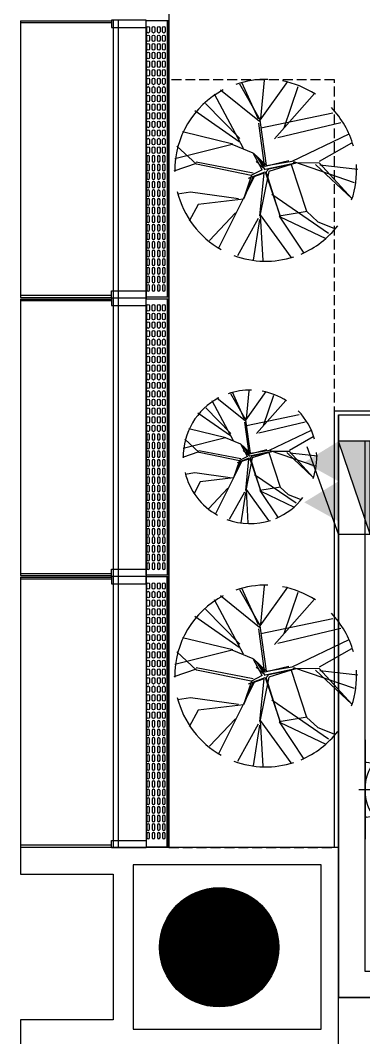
# Model space of a CAD drawing. Extents: x -284868 to 304789, y -137694 to 137894.
# Drawn here: x 122696 to 125286, y -114021 to -106340 of the extents above; entities that cross this region are included whole.
import ezdxf

# ---------------------------------------------------------------- set-up
doc = ezdxf.new("R2010")
doc.units = 0
doc.linetypes.add('DASH', pattern=[0.35, 0.25, -0.1])
doc.layers.get('0').update_dxf_attribs({"linetype": 'CONTINUOUS'})
for name, color, linetype in [('0-墙', 4, 'CONTINUOUS'), ('0-底图', 251, 'CONTINUOUS'), ('0-建筑外轮廓', 8, 'CONTINUOUS'), ('0-建筑柱体', 251, 'CONTINUOUS'), ('0-消防栓(给排水)', 9, 'CONTINUOUS'), ('0-窗', 11, 'CONTINUOUS'), ('F-地漏', 8, 'CONTINUOUS'), ('P-完成面', 42, 'CONTINUOUS'), ('P-平面家具', 3, 'CONTINUOUS'), ('P-平面植物', 251, 'CONTINUOUS')]:
    doc.layers.add(name, color=color, linetype=linetype)

# ---------------------------------------------------------------- blocks, each defined once
blk = doc.blocks.new('*U374')
at = {"ltscale": 10}
for p, q in [((0, 327), (0, -496.5)), ((-208, 268.7), (-194.2, 185.4)), ((-197.6, 280), (197.6, 280)), ((208, 268.7), (194.2, 185.4)), ((-166, 144.9), (-175, -10.6)), ((166, 144.9), (175, -10.6)), ((-100.2, 39.7), (100.2, 39.7)), ((0, 25.9), (0, -63.5)), ((-175, -12), (-175, -351.2)), ((-71.7, -18.8), (71.7, -18.8)), ((-43.6, -18.8), (43.6, -18.8)), ((175, -12), (175, -351.2))]:
    blk.add_line(p, q, dxfattribs=at)
for p, q in [((-375, 280), (375, 280)), ((-175, -351.2), (-175, -384.6)), ((0, -440), (-59.9, -440)), ((0, -440), (59.9, -440))]:
    blk.add_line(p, q)
for points in [[(-175, -384.6, 10, 0, 0), (-175, -296.7, 10, 10, 0)], [(175, -384.6, 10, 0, 0), (175, -296.7, 10, 10, 0)]]:
    blk.add_lwpolyline(points, format="xyseb")
blk.add_circle((0, 191.2), 22.8, dxfattribs=at)
for centre, start, end in [((-197.6, 269.5), 90, 184.88863), ((197.6, 269.5), 355.11137, 90)]:
    blk.add_arc(centre, 10.4, start, end, dxfattribs=at)
at = {"ltscale": 10, "extrusion": (0, 0, -1)}
for centre, major_axis, ratio, start_param, end_param in [((0, 191.2), (194.6, 0), 0.456392, 3.141593, 6.283185), ((0.7, -11.9), (-174.9, 3.2), 0.369842, 2.169272, 3.218057)]:
    blk.add_ellipse(centre, major_axis=major_axis, ratio=ratio, start_param=start_param, end_param=end_param, dxfattribs=at)
at = {"ltscale": 10}
for centre, major_axis, ratio, start_param, end_param in [((0, 191.2), (194.6, 0), 0.456392, 3.141593, 6.283185), ((-0.7, -11.9), (174.9, 3.2), 0.369842, 2.169272, 3.218057), ((0, -351.2), (-175, 0), 0.507463, 0, 3.141593)]:
    blk.add_ellipse(centre, major_axis=major_axis, ratio=ratio, start_param=start_param, end_param=end_param, dxfattribs=at)
blk = doc.blocks.new('DDDDDDDGFDSG')
for p, q in [((419610.9, 11359.4), (421510.9, 11359.4)), ((419610.9, 11359.4), (419610.9, 9859.4)), ((419610.9, 9859.4), (419610.9, 6959.4)), ((419610.9, 6959.4), (420044.8, 6959.4))]:
    blk.add_line(p, q)
at = {"extrusion": (1.26589e-20, 2.62113e-23, -1), "zscale": -1, "rotation": 270.0013358376322}
blk.add_blockref('*U374', (-420091, 8529.9), dxfattribs=at)
blk = doc.blocks.new('_YZH')
at = {"const_width": 0.5}
blk.add_lwpolyline([(-0.25, 0, 1), (0.25, 0, 1)], format="xyb", close=True, dxfattribs=at)
at = {"color": 4}
blk.add_circle((0, 0), 0.5, dxfattribs=at)
blk = doc.blocks.new('sgASGHHHH')
at = {"xscale": 900, "yscale": 900, "zscale": 900}
blk.add_blockref('_YZH', (-119845.8, -931674), dxfattribs=at)
blk = doc.blocks.new('A$C3B8026B3')
for p, q in [((949.5, 13145), (949.5, 11155)), ((949.5, 11045), (949.5, 9055)), ((949.5, 8945), (949.5, 7005))]:
    blk.add_line(p, q)
at = {"elevation": 0}
for points in [[(0, 13194), (688, 13194), (688, 13179.5), (0, 13179.5)], [(0, 11106), (688, 11106), (688, 11120.5), (0, 11120.5)], [(0, 11094), (688, 11094), (688, 11079.5), (0, 11079.5)], [(0, 9006), (688, 9006), (688, 9020.5), (0, 9020.5)], [(0, 8994), (688, 8994), (688, 8979.5), (0, 8979.5)], [(0, 6956), (688, 6956), (688, 6970.5), (0, 6970.5)]]:
    blk.add_lwpolyline(points, dxfattribs=at)
for points in [[(0, 13194), (0, 11106)], [(700, 13200), (700, 11100)], [(737.5, 13200), (737.5, 11100)], [(0, 11094), (0, 9006)], [(700, 11100), (700, 9000)], [(737.5, 11100), (737.5, 9000)], [(0, 8994), (0, 6956)], [(700, 9000), (700, 6950)], [(737.5, 9000), (737.5, 6950)]]:
    blk.add_lwpolyline(points)
for points in [[(688, 13200), (688, 13145), (949.5, 13145), (949.5, 13200)], [(688, 11100), (688, 11155), (949.5, 11155), (949.5, 11100)], [(688, 11100), (688, 11045), (949.5, 11045), (949.5, 11100)], [(688, 9000), (688, 9055), (949.5, 9055), (949.5, 9000)], [(688, 9000), (688, 8945), (949.5, 8945), (949.5, 9000)], [(688, 6950), (688, 7005), (949.5, 7005), (949.5, 6950)]]:
    blk.add_lwpolyline(points, close=True)
blk = doc.blocks.new('LT-BLK-20221201170113', base_point=(81437.4, -6378.6))
for p, q in [((79349.4, -6218.5, 0), (81437.4, -6218.5)), ((79349.4, -6220.7, 0), (81437.4, -6220.7))]:
    blk.add_line(p, q)
blk.add_lwpolyline([(79349.4, -6208.1), (81437.4, -6208.1), (81437.4, -6378.6), (79349.4, -6378.6)], close=True)
for points in [[(79403.4, -6235), (79433.4, -6235, -1), (79433.4, -6255), (79403.4, -6255, -0.999999)], [(79403.4, -6274.4), (79433.4, -6274.4, -1), (79433.4, -6294.4), (79403.4, -6294.4, -0.999999)], [(79468.4, -6235), (79498.4, -6235, -1), (79498.4, -6255), (79468.4, -6255, -0.999999)], [(79468.4, -6274.4), (79498.4, -6274.4, -1), (79498.4, -6294.4), (79468.4, -6294.4, -0.999999)], [(79533.4, -6235), (79563.4, -6235, -1), (79563.4, -6255), (79533.4, -6255, -0.999999)], [(79533.4, -6274.4), (79563.4, -6274.4, -1), (79563.4, -6294.4), (79533.4, -6294.4, -0.999999)], [(79598.4, -6235), (79628.4, -6235, -1), (79628.4, -6255), (79598.4, -6255, -0.999999)], [(79598.4, -6274.4), (79628.4, -6274.4, -1), (79628.4, -6294.4), (79598.4, -6294.4, -0.999999)], [(79663.4, -6235), (79693.4, -6235, -1), (79693.4, -6255), (79663.4, -6255, -0.999999)], [(79663.4, -6274.4), (79693.4, -6274.4, -1), (79693.4, -6294.4), (79663.4, -6294.4, -0.999999)], [(79728.4, -6235), (79758.4, -6235, -1), (79758.4, -6255), (79728.4, -6255, -0.999999)], [(79728.4, -6274.4), (79758.4, -6274.4, -1), (79758.4, -6294.4), (79728.4, -6294.4, -0.999999)], [(79793.4, -6235), (79823.4, -6235, -1), (79823.4, -6255), (79793.4, -6255, -0.999999)], [(79793.4, -6274.4), (79823.4, -6274.4, -1), (79823.4, -6294.4), (79793.4, -6294.4, -0.999999)], [(79858.4, -6235), (79888.4, -6235, -1), (79888.4, -6255), (79858.4, -6255, -0.999999)], [(79858.4, -6274.4), (79888.4, -6274.4, -1), (79888.4, -6294.4), (79858.4, -6294.4, -0.999999)], [(79923.4, -6235), (79953.4, -6235, -1), (79953.4, -6255), (79923.4, -6255, -0.999999)], [(79923.4, -6274.4), (79953.4, -6274.4, -1), (79953.4, -6294.4), (79923.4, -6294.4, -0.999999)], [(79988.4, -6235), (80018.4, -6235, -1), (80018.4, -6255), (79988.4, -6255, -0.999999)], [(79988.4, -6274.4), (80018.4, -6274.4, -1), (80018.4, -6294.4), (79988.4, -6294.4, -0.999999)], [(80053.4, -6235), (80083.4, -6235, -1), (80083.4, -6255), (80053.4, -6255, -0.999999)], [(80053.4, -6274.4), (80083.4, -6274.4, -1), (80083.4, -6294.4), (80053.4, -6294.4, -0.999999)], [(80118.4, -6235), (80148.4, -6235, -1), (80148.4, -6255), (80118.4, -6255, -0.999999)], [(80118.4, -6274.4), (80148.4, -6274.4, -1), (80148.4, -6294.4), (80118.4, -6294.4, -0.999999)], [(80183.4, -6235), (80213.4, -6235, -1), (80213.4, -6255), (80183.4, -6255, -0.999999)], [(80183.4, -6274.4), (80213.4, -6274.4, -1), (80213.4, -6294.4), (80183.4, -6294.4, -0.999999)], [(80248.4, -6235), (80278.4, -6235, -1), (80278.4, -6255), (80248.4, -6255, -0.999999)], [(80248.4, -6274.4), (80278.4, -6274.4, -1), (80278.4, -6294.4), (80248.4, -6294.4, -0.999999)], [(80313.4, -6235), (80343.4, -6235, -1), (80343.4, -6255), (80313.4, -6255, -0.999999)], [(80313.4, -6274.4), (80343.4, -6274.4, -1), (80343.4, -6294.4), (80313.4, -6294.4, -0.999999)], [(80408.4, -6235), (80378.4, -6235, 1), (80378.4, -6255), (80408.4, -6255, 0.999999)], [(80408.4, -6274.4), (80378.4, -6274.4, 1), (80378.4, -6294.4), (80408.4, -6294.4, 0.999999)], [(80473.4, -6235), (80443.4, -6235, 1), (80443.4, -6255), (80473.4, -6255, 0.999999)], [(80473.4, -6274.4), (80443.4, -6274.4, 1), (80443.4, -6294.4), (80473.4, -6294.4, 0.999999)], [(80538.4, -6235), (80508.4, -6235, 1), (80508.4, -6255), (80538.4, -6255, 0.999999)], [(80538.4, -6274.4), (80508.4, -6274.4, 1), (80508.4, -6294.4), (80538.4, -6294.4, 0.999999)], [(80603.4, -6235), (80573.4, -6235, 1), (80573.4, -6255), (80603.4, -6255, 0.999999)], [(80603.4, -6274.4), (80573.4, -6274.4, 1), (80573.4, -6294.4), (80603.4, -6294.4, 0.999999)], [(80668.4, -6235), (80638.4, -6235, 1), (80638.4, -6255), (80668.4, -6255, 0.999999)], [(80668.4, -6274.4), (80638.4, -6274.4, 1), (80638.4, -6294.4), (80668.4, -6294.4, 0.999999)], [(80733.4, -6235), (80703.4, -6235, 1), (80703.4, -6255), (80733.4, -6255, 0.999999)], [(80733.4, -6274.4), (80703.4, -6274.4, 1), (80703.4, -6294.4), (80733.4, -6294.4, 0.999999)], [(80798.4, -6235), (80768.4, -6235, 1), (80768.4, -6255), (80798.4, -6255, 0.999999)], [(80798.4, -6274.4), (80768.4, -6274.4, 1), (80768.4, -6294.4), (80798.4, -6294.4, 0.999999)], [(80863.4, -6235), (80833.4, -6235, 1), (80833.4, -6255), (80863.4, -6255, 0.999999)], [(80863.4, -6274.4), (80833.4, -6274.4, 1), (80833.4, -6294.4), (80863.4, -6294.4, 0.999999)], [(80928.4, -6235), (80898.4, -6235, 1), (80898.4, -6255), (80928.4, -6255, 0.999999)], [(80928.4, -6274.4), (80898.4, -6274.4, 1), (80898.4, -6294.4), (80928.4, -6294.4, 0.999999)], [(80993.4, -6235), (80963.4, -6235, 1), (80963.4, -6255), (80993.4, -6255, 0.999999)], [(80993.4, -6274.4), (80963.4, -6274.4, 1), (80963.4, -6294.4), (80993.4, -6294.4, 0.999999)], [(81058.4, -6235), (81028.4, -6235, 1), (81028.4, -6255), (81058.4, -6255, 0.999999)], [(81058.4, -6274.4), (81028.4, -6274.4, 1), (81028.4, -6294.4), (81058.4, -6294.4, 0.999999)], [(81123.4, -6235), (81093.4, -6235, 1), (81093.4, -6255), (81123.4, -6255, 0.999999)], [(81123.4, -6274.4), (81093.4, -6274.4, 1), (81093.4, -6294.4), (81123.4, -6294.4, 0.999999)], [(81188.4, -6235), (81158.4, -6235, 1), (81158.4, -6255), (81188.4, -6255, 0.999999)], [(81188.4, -6274.4), (81158.4, -6274.4, 1), (81158.4, -6294.4), (81188.4, -6294.4, 0.999999)], [(81253.4, -6235), (81223.4, -6235, 1), (81223.4, -6255), (81253.4, -6255, 0.999999)], [(81253.4, -6274.4), (81223.4, -6274.4, 1), (81223.4, -6294.4), (81253.4, -6294.4, 0.999999)], [(81318.4, -6235), (81288.4, -6235, 1), (81288.4, -6255), (81318.4, -6255, 0.999999)], [(81318.4, -6274.4), (81288.4, -6274.4, 1), (81288.4, -6294.4), (81318.4, -6294.4, 0.999999)], [(81383.4, -6235), (81353.4, -6235, 1), (81353.4, -6255), (81383.4, -6255, 0.999999)], [(81383.4, -6274.4), (81353.4, -6274.4, 1), (81353.4, -6294.4), (81383.4, -6294.4, 0.999999)], [(79403.4, -6313.8), (79433.4, -6313.8, -1), (79433.4, -6333.8), (79403.4, -6333.8, -0.999999)], [(79403.4, -6353.1), (79433.4, -6353.1, -1), (79433.4, -6373.1), (79403.4, -6373.1, -0.999999)], [(79468.4, -6313.8), (79498.4, -6313.8, -1), (79498.4, -6333.8), (79468.4, -6333.8, -0.999999)], [(79468.4, -6353.1), (79498.4, -6353.1, -1), (79498.4, -6373.1), (79468.4, -6373.1, -0.999999)], [(79533.4, -6313.8), (79563.4, -6313.8, -1), (79563.4, -6333.8), (79533.4, -6333.8, -0.999999)], [(79533.4, -6353.1), (79563.4, -6353.1, -1), (79563.4, -6373.1), (79533.4, -6373.1, -0.999999)], [(79598.4, -6313.8), (79628.4, -6313.8, -1), (79628.4, -6333.8), (79598.4, -6333.8, -0.999999)], [(79598.4, -6353.1), (79628.4, -6353.1, -1), (79628.4, -6373.1), (79598.4, -6373.1, -0.999999)], [(79663.4, -6313.8), (79693.4, -6313.8, -1), (79693.4, -6333.8), (79663.4, -6333.8, -0.999999)], [(79663.4, -6353.1), (79693.4, -6353.1, -1), (79693.4, -6373.1), (79663.4, -6373.1, -0.999999)], [(79728.4, -6313.8), (79758.4, -6313.8, -1), (79758.4, -6333.8), (79728.4, -6333.8, -0.999999)], [(79728.4, -6353.1), (79758.4, -6353.1, -1), (79758.4, -6373.1), (79728.4, -6373.1, -0.999999)], [(79793.4, -6313.8), (79823.4, -6313.8, -1), (79823.4, -6333.8), (79793.4, -6333.8, -0.999999)], [(79793.4, -6353.1), (79823.4, -6353.1, -1), (79823.4, -6373.1), (79793.4, -6373.1, -0.999999)], [(79858.4, -6313.8), (79888.4, -6313.8, -1), (79888.4, -6333.8), (79858.4, -6333.8, -0.999999)], [(79858.4, -6353.1), (79888.4, -6353.1, -1), (79888.4, -6373.1), (79858.4, -6373.1, -0.999999)], [(79923.4, -6313.8), (79953.4, -6313.8, -1), (79953.4, -6333.8), (79923.4, -6333.8, -0.999999)], [(79923.4, -6353.1), (79953.4, -6353.1, -1), (79953.4, -6373.1), (79923.4, -6373.1, -0.999999)], [(79988.4, -6313.8), (80018.4, -6313.8, -1), (80018.4, -6333.8), (79988.4, -6333.8, -0.999999)], [(79988.4, -6353.1), (80018.4, -6353.1, -1), (80018.4, -6373.1), (79988.4, -6373.1, -0.999999)], [(80053.4, -6313.8), (80083.4, -6313.8, -1), (80083.4, -6333.8), (80053.4, -6333.8, -0.999999)], [(80053.4, -6353.1), (80083.4, -6353.1, -1), (80083.4, -6373.1), (80053.4, -6373.1, -0.999999)], [(80118.4, -6313.8), (80148.4, -6313.8, -1), (80148.4, -6333.8), (80118.4, -6333.8, -0.999999)], [(80118.4, -6353.1), (80148.4, -6353.1, -1), (80148.4, -6373.1), (80118.4, -6373.1, -0.999999)], [(80183.4, -6313.8), (80213.4, -6313.8, -1), (80213.4, -6333.8), (80183.4, -6333.8, -0.999999)], [(80183.4, -6353.1), (80213.4, -6353.1, -1), (80213.4, -6373.1), (80183.4, -6373.1, -0.999999)], [(80248.4, -6313.8), (80278.4, -6313.8, -1), (80278.4, -6333.8), (80248.4, -6333.8, -0.999999)], [(80248.4, -6353.1), (80278.4, -6353.1, -1), (80278.4, -6373.1), (80248.4, -6373.1, -0.999999)], [(80313.4, -6313.8), (80343.4, -6313.8, -1), (80343.4, -6333.8), (80313.4, -6333.8, -0.999999)], [(80313.4, -6353.1), (80343.4, -6353.1, -1), (80343.4, -6373.1), (80313.4, -6373.1, -0.999999)], [(80408.4, -6313.8), (80378.4, -6313.8, 1), (80378.4, -6333.8), (80408.4, -6333.8, 0.999999)], [(80408.4, -6353.1), (80378.4, -6353.1, 1), (80378.4, -6373.1), (80408.4, -6373.1, 0.999999)], [(80473.4, -6313.8), (80443.4, -6313.8, 1), (80443.4, -6333.8), (80473.4, -6333.8, 0.999999)], [(80473.4, -6353.1), (80443.4, -6353.1, 1), (80443.4, -6373.1), (80473.4, -6373.1, 0.999999)], [(80538.4, -6313.8), (80508.4, -6313.8, 1), (80508.4, -6333.8), (80538.4, -6333.8, 0.999999)], [(80538.4, -6353.1), (80508.4, -6353.1, 1), (80508.4, -6373.1), (80538.4, -6373.1, 0.999999)], [(80603.4, -6313.8), (80573.4, -6313.8, 1), (80573.4, -6333.8), (80603.4, -6333.8, 0.999999)], [(80603.4, -6353.1), (80573.4, -6353.1, 1), (80573.4, -6373.1), (80603.4, -6373.1, 0.999999)], [(80668.4, -6313.8), (80638.4, -6313.8, 1), (80638.4, -6333.8), (80668.4, -6333.8, 0.999999)], [(80668.4, -6353.1), (80638.4, -6353.1, 1), (80638.4, -6373.1), (80668.4, -6373.1, 0.999999)], [(80733.4, -6313.8), (80703.4, -6313.8, 1), (80703.4, -6333.8), (80733.4, -6333.8, 0.999999)], [(80733.4, -6353.1), (80703.4, -6353.1, 1), (80703.4, -6373.1), (80733.4, -6373.1, 0.999999)], [(80798.4, -6313.8), (80768.4, -6313.8, 1), (80768.4, -6333.8), (80798.4, -6333.8, 0.999999)], [(80798.4, -6353.1), (80768.4, -6353.1, 1), (80768.4, -6373.1), (80798.4, -6373.1, 0.999999)], [(80863.4, -6313.8), (80833.4, -6313.8, 1), (80833.4, -6333.8), (80863.4, -6333.8, 0.999999)], [(80863.4, -6353.1), (80833.4, -6353.1, 1), (80833.4, -6373.1), (80863.4, -6373.1, 0.999999)], [(80928.4, -6313.8), (80898.4, -6313.8, 1), (80898.4, -6333.8), (80928.4, -6333.8, 0.999999)], [(80928.4, -6353.1), (80898.4, -6353.1, 1), (80898.4, -6373.1), (80928.4, -6373.1, 0.999999)], [(80993.4, -6313.8), (80963.4, -6313.8, 1), (80963.4, -6333.8), (80993.4, -6333.8, 0.999999)], [(80993.4, -6353.1), (80963.4, -6353.1, 1), (80963.4, -6373.1), (80993.4, -6373.1, 0.999999)], [(81058.4, -6313.8), (81028.4, -6313.8, 1), (81028.4, -6333.8), (81058.4, -6333.8, 0.999999)], [(81058.4, -6353.1), (81028.4, -6353.1, 1), (81028.4, -6373.1), (81058.4, -6373.1, 0.999999)], [(81123.4, -6313.8), (81093.4, -6313.8, 1), (81093.4, -6333.8), (81123.4, -6333.8, 0.999999)], [(81123.4, -6353.1), (81093.4, -6353.1, 1), (81093.4, -6373.1), (81123.4, -6373.1, 0.999999)], [(81188.4, -6313.8), (81158.4, -6313.8, 1), (81158.4, -6333.8), (81188.4, -6333.8, 0.999999)], [(81188.4, -6353.1), (81158.4, -6353.1, 1), (81158.4, -6373.1), (81188.4, -6373.1, 0.999999)], [(81253.4, -6313.8), (81223.4, -6313.8, 1), (81223.4, -6333.8), (81253.4, -6333.8, 0.999999)], [(81253.4, -6353.1), (81223.4, -6353.1, 1), (81223.4, -6373.1), (81253.4, -6373.1, 0.999999)], [(81318.4, -6313.8), (81288.4, -6313.8, 1), (81288.4, -6333.8), (81318.4, -6333.8, 0.999999)], [(81318.4, -6353.1), (81288.4, -6353.1, 1), (81288.4, -6373.1), (81318.4, -6373.1, 0.999999)], [(81383.4, -6313.8), (81353.4, -6313.8, 1), (81353.4, -6333.8), (81383.4, -6333.8, 0.999999)], [(81383.4, -6353.1), (81353.4, -6353.1, 1), (81353.4, -6373.1), (81383.4, -6373.1, 0.999999)]]:
    blk.add_lwpolyline(points, format="xyb", close=True)
blk = doc.blocks.new('A$C678165FB')
for p, q in [((-36642.5, 5306, 0), (-36642.5, 7344)), ((-36640.4, 5306, 0), (-36640.4, 7344))]:
    blk.add_line(p, q)
blk.add_lwpolyline([(-36630.5, 17800), (-36630.5, 5300)])
blk.add_lwpolyline([(-36630, 5306), (-36630, 7344), (-36800.5, 7344), (-36800.5, 5306)], close=True)
for points in [[(-36775, 7290), (-36775, 7260, -1), (-36795, 7260), (-36795, 7290, -0.999999)], [(-36735.6, 7290), (-36735.6, 7260, -1), (-36755.6, 7260), (-36755.6, 7290, -0.999999)], [(-36696.3, 7290), (-36696.3, 7260, -1), (-36716.3, 7260), (-36716.3, 7290, -0.999999)], [(-36656.9, 7290), (-36656.9, 7260, -1), (-36676.9, 7260), (-36676.9, 7290, -0.999999)], [(-36775, 7225), (-36775, 7195, -1), (-36795, 7195), (-36795, 7225, -0.999999)], [(-36735.6, 7225), (-36735.6, 7195, -1), (-36755.6, 7195), (-36755.6, 7225, -0.999999)], [(-36696.3, 7225), (-36696.3, 7195, -1), (-36716.3, 7195), (-36716.3, 7225, -0.999999)], [(-36656.9, 7225), (-36656.9, 7195, -1), (-36676.9, 7195), (-36676.9, 7225, -0.999999)], [(-36775, 7160), (-36775, 7130, -1), (-36795, 7130), (-36795, 7160, -0.999999)], [(-36735.6, 7160), (-36735.6, 7130, -1), (-36755.6, 7130), (-36755.6, 7160, -0.999999)], [(-36696.3, 7160), (-36696.3, 7130, -1), (-36716.3, 7130), (-36716.3, 7160, -0.999999)], [(-36656.9, 7160), (-36656.9, 7130, -1), (-36676.9, 7130), (-36676.9, 7160, -0.999999)], [(-36775, 7095), (-36775, 7065, -1), (-36795, 7065), (-36795, 7095, -0.999999)], [(-36735.6, 7095), (-36735.6, 7065, -1), (-36755.6, 7065), (-36755.6, 7095, -0.999999)], [(-36696.3, 7095), (-36696.3, 7065, -1), (-36716.3, 7065), (-36716.3, 7095, -0.999999)], [(-36656.9, 7095), (-36656.9, 7065, -1), (-36676.9, 7065), (-36676.9, 7095, -0.999999)], [(-36775, 7030), (-36775, 7000, -1), (-36795, 7000), (-36795, 7030, -0.999999)], [(-36735.6, 7030), (-36735.6, 7000, -1), (-36755.6, 7000), (-36755.6, 7030, -0.999999)], [(-36696.3, 7030), (-36696.3, 7000, -1), (-36716.3, 7000), (-36716.3, 7030, -0.999999)], [(-36656.9, 7030), (-36656.9, 7000, -1), (-36676.9, 7000), (-36676.9, 7030, -0.999999)], [(-36775, 6965), (-36775, 6935, -1), (-36795, 6935), (-36795, 6965, -0.999999)], [(-36735.6, 6965), (-36735.6, 6935, -1), (-36755.6, 6935), (-36755.6, 6965, -0.999999)], [(-36696.3, 6965), (-36696.3, 6935, -1), (-36716.3, 6935), (-36716.3, 6965, -0.999999)], [(-36656.9, 6965), (-36656.9, 6935, -1), (-36676.9, 6935), (-36676.9, 6965, -0.999999)], [(-36775, 6900), (-36775, 6870, -1), (-36795, 6870), (-36795, 6900, -0.999999)], [(-36775, 6835), (-36775, 6805, -1), (-36795, 6805), (-36795, 6835, -0.999999)], [(-36735.6, 6900), (-36735.6, 6870, -1), (-36755.6, 6870), (-36755.6, 6900, -0.999999)], [(-36735.6, 6835), (-36735.6, 6805, -1), (-36755.6, 6805), (-36755.6, 6835, -0.999999)], [(-36696.3, 6900), (-36696.3, 6870, -1), (-36716.3, 6870), (-36716.3, 6900, -0.999999)], [(-36696.3, 6835), (-36696.3, 6805, -1), (-36716.3, 6805), (-36716.3, 6835, -0.999999)], [(-36656.9, 6900), (-36656.9, 6870, -1), (-36676.9, 6870), (-36676.9, 6900, -0.999999)], [(-36656.9, 6835), (-36656.9, 6805, -1), (-36676.9, 6805), (-36676.9, 6835, -0.999999)], [(-36775, 6770), (-36775, 6740, -1), (-36795, 6740), (-36795, 6770, -0.999999)], [(-36735.6, 6770), (-36735.6, 6740, -1), (-36755.6, 6740), (-36755.6, 6770, -0.999999)], [(-36696.3, 6770), (-36696.3, 6740, -1), (-36716.3, 6740), (-36716.3, 6770, -0.999999)], [(-36656.9, 6770), (-36656.9, 6740, -1), (-36676.9, 6740), (-36676.9, 6770, -0.999999)], [(-36775, 6705), (-36775, 6675, -1), (-36795, 6675), (-36795, 6705, -0.999999)], [(-36735.6, 6705), (-36735.6, 6675, -1), (-36755.6, 6675), (-36755.6, 6705, -0.999999)], [(-36696.3, 6705), (-36696.3, 6675, -1), (-36716.3, 6675), (-36716.3, 6705, -0.999999)], [(-36656.9, 6705), (-36656.9, 6675, -1), (-36676.9, 6675), (-36676.9, 6705, -0.999999)], [(-36775, 6640), (-36775, 6610, -1), (-36795, 6610), (-36795, 6640, -0.999999)], [(-36735.6, 6640), (-36735.6, 6610, -1), (-36755.6, 6610), (-36755.6, 6640, -0.999999)], [(-36696.3, 6640), (-36696.3, 6610, -1), (-36716.3, 6610), (-36716.3, 6640, -0.999999)], [(-36656.9, 6640), (-36656.9, 6610, -1), (-36676.9, 6610), (-36676.9, 6640, -0.999999)], [(-36775, 6575), (-36775, 6545, -1), (-36795, 6545), (-36795, 6575, -0.999999)], [(-36735.6, 6575), (-36735.6, 6545, -1), (-36755.6, 6545), (-36755.6, 6575, -0.999999)], [(-36696.3, 6575), (-36696.3, 6545, -1), (-36716.3, 6545), (-36716.3, 6575, -0.999999)], [(-36656.9, 6575), (-36656.9, 6545, -1), (-36676.9, 6545), (-36676.9, 6575, -0.999999)], [(-36775, 6510), (-36775, 6480, -1), (-36795, 6480), (-36795, 6510, -0.999999)], [(-36775, 6445), (-36775, 6415, -1), (-36795, 6415), (-36795, 6445, -0.999999)], [(-36735.6, 6510), (-36735.6, 6480, -1), (-36755.6, 6480), (-36755.6, 6510, -0.999999)], [(-36735.6, 6445), (-36735.6, 6415, -1), (-36755.6, 6415), (-36755.6, 6445, -0.999999)], [(-36696.3, 6510), (-36696.3, 6480, -1), (-36716.3, 6480), (-36716.3, 6510, -0.999999)], [(-36696.3, 6445), (-36696.3, 6415, -1), (-36716.3, 6415), (-36716.3, 6445, -0.999999)], [(-36656.9, 6510), (-36656.9, 6480, -1), (-36676.9, 6480), (-36676.9, 6510, -0.999999)], [(-36656.9, 6445), (-36656.9, 6415, -1), (-36676.9, 6415), (-36676.9, 6445, -0.999999)], [(-36775, 6380), (-36775, 6350, -1), (-36795, 6350), (-36795, 6380, -0.999999)], [(-36735.6, 6380), (-36735.6, 6350, -1), (-36755.6, 6350), (-36755.6, 6380, -0.999999)], [(-36696.3, 6380), (-36696.3, 6350, -1), (-36716.3, 6350), (-36716.3, 6380, -0.999999)], [(-36656.9, 6380), (-36656.9, 6350, -1), (-36676.9, 6350), (-36676.9, 6380, -0.999999)], [(-36775, 6315), (-36775, 6285, -1), (-36795, 6285), (-36795, 6315, -0.999999)], [(-36735.6, 6315), (-36735.6, 6285, -1), (-36755.6, 6285), (-36755.6, 6315, -0.999999)], [(-36696.3, 6315), (-36696.3, 6285, -1), (-36716.3, 6285), (-36716.3, 6315, -0.999999)], [(-36656.9, 6315), (-36656.9, 6285, -1), (-36676.9, 6285), (-36676.9, 6315, -0.999999)], [(-36775, 6220), (-36775, 6250, 1), (-36795, 6250), (-36795, 6220, 0.999999)], [(-36735.6, 6220), (-36735.6, 6250, 1), (-36755.6, 6250), (-36755.6, 6220, 0.999999)], [(-36696.3, 6220), (-36696.3, 6250, 1), (-36716.3, 6250), (-36716.3, 6220, 0.999999)], [(-36656.9, 6220), (-36656.9, 6250, 1), (-36676.9, 6250), (-36676.9, 6220, 0.999999)], [(-36775, 6155), (-36775, 6185, 1), (-36795, 6185), (-36795, 6155, 0.999999)], [(-36735.6, 6155), (-36735.6, 6185, 1), (-36755.6, 6185), (-36755.6, 6155, 0.999999)], [(-36696.3, 6155), (-36696.3, 6185, 1), (-36716.3, 6185), (-36716.3, 6155, 0.999999)], [(-36656.9, 6155), (-36656.9, 6185, 1), (-36676.9, 6185), (-36676.9, 6155, 0.999999)], [(-36775, 6090), (-36775, 6120, 1), (-36795, 6120), (-36795, 6090, 0.999999)], [(-36735.6, 6090), (-36735.6, 6120, 1), (-36755.6, 6120), (-36755.6, 6090, 0.999999)], [(-36696.3, 6090), (-36696.3, 6120, 1), (-36716.3, 6120), (-36716.3, 6090, 0.999999)], [(-36656.9, 6090), (-36656.9, 6120, 1), (-36676.9, 6120), (-36676.9, 6090, 0.999999)], [(-36775, 6025), (-36775, 6055, 1), (-36795, 6055), (-36795, 6025, 0.999999)], [(-36775, 5960), (-36775, 5990, 1), (-36795, 5990), (-36795, 5960, 0.999999)], [(-36735.6, 6025), (-36735.6, 6055, 1), (-36755.6, 6055), (-36755.6, 6025, 0.999999)], [(-36735.6, 5960), (-36735.6, 5990, 1), (-36755.6, 5990), (-36755.6, 5960, 0.999999)], [(-36696.3, 6025), (-36696.3, 6055, 1), (-36716.3, 6055), (-36716.3, 6025, 0.999999)], [(-36696.3, 5960), (-36696.3, 5990, 1), (-36716.3, 5990), (-36716.3, 5960, 0.999999)], [(-36656.9, 6025), (-36656.9, 6055, 1), (-36676.9, 6055), (-36676.9, 6025, 0.999999)], [(-36656.9, 5960), (-36656.9, 5990, 1), (-36676.9, 5990), (-36676.9, 5960, 0.999999)], [(-36775, 5895), (-36775, 5925, 1), (-36795, 5925), (-36795, 5895, 0.999999)], [(-36735.6, 5895), (-36735.6, 5925, 1), (-36755.6, 5925), (-36755.6, 5895, 0.999999)], [(-36696.3, 5895), (-36696.3, 5925, 1), (-36716.3, 5925), (-36716.3, 5895, 0.999999)], [(-36656.9, 5895), (-36656.9, 5925, 1), (-36676.9, 5925), (-36676.9, 5895, 0.999999)], [(-36775, 5830), (-36775, 5860, 1), (-36795, 5860), (-36795, 5830, 0.999999)], [(-36735.6, 5830), (-36735.6, 5860, 1), (-36755.6, 5860), (-36755.6, 5830, 0.999999)], [(-36696.3, 5830), (-36696.3, 5860, 1), (-36716.3, 5860), (-36716.3, 5830, 0.999999)], [(-36656.9, 5830), (-36656.9, 5860, 1), (-36676.9, 5860), (-36676.9, 5830, 0.999999)], [(-36775, 5765), (-36775, 5795, 1), (-36795, 5795), (-36795, 5765, 0.999999)], [(-36735.6, 5765), (-36735.6, 5795, 1), (-36755.6, 5795), (-36755.6, 5765, 0.999999)], [(-36696.3, 5765), (-36696.3, 5795, 1), (-36716.3, 5795), (-36716.3, 5765, 0.999999)], [(-36656.9, 5765), (-36656.9, 5795, 1), (-36676.9, 5795), (-36676.9, 5765, 0.999999)], [(-36775, 5700), (-36775, 5730, 1), (-36795, 5730), (-36795, 5700, 0.999999)], [(-36735.6, 5700), (-36735.6, 5730, 1), (-36755.6, 5730), (-36755.6, 5700, 0.999999)], [(-36696.3, 5700), (-36696.3, 5730, 1), (-36716.3, 5730), (-36716.3, 5700, 0.999999)], [(-36656.9, 5700), (-36656.9, 5730, 1), (-36676.9, 5730), (-36676.9, 5700, 0.999999)], [(-36775, 5635), (-36775, 5665, 1), (-36795, 5665), (-36795, 5635, 0.999999)], [(-36775, 5570), (-36775, 5600, 1), (-36795, 5600), (-36795, 5570, 0.999999)], [(-36735.6, 5635), (-36735.6, 5665, 1), (-36755.6, 5665), (-36755.6, 5635, 0.999999)], [(-36735.6, 5570), (-36735.6, 5600, 1), (-36755.6, 5600), (-36755.6, 5570, 0.999999)], [(-36696.3, 5635), (-36696.3, 5665, 1), (-36716.3, 5665), (-36716.3, 5635, 0.999999)], [(-36696.3, 5570), (-36696.3, 5600, 1), (-36716.3, 5600), (-36716.3, 5570, 0.999999)], [(-36656.9, 5635), (-36656.9, 5665, 1), (-36676.9, 5665), (-36676.9, 5635, 0.999999)], [(-36656.9, 5570), (-36656.9, 5600, 1), (-36676.9, 5600), (-36676.9, 5570, 0.999999)], [(-36775, 5505), (-36775, 5535, 1), (-36795, 5535), (-36795, 5505, 0.999999)], [(-36735.6, 5505), (-36735.6, 5535, 1), (-36755.6, 5535), (-36755.6, 5505, 0.999999)], [(-36696.3, 5505), (-36696.3, 5535, 1), (-36716.3, 5535), (-36716.3, 5505, 0.999999)], [(-36656.9, 5505), (-36656.9, 5535, 1), (-36676.9, 5535), (-36676.9, 5505, 0.999999)], [(-36775, 5440), (-36775, 5470, 1), (-36795, 5470), (-36795, 5440, 0.999999)], [(-36735.6, 5440), (-36735.6, 5470, 1), (-36755.6, 5470), (-36755.6, 5440, 0.999999)], [(-36696.3, 5440), (-36696.3, 5470, 1), (-36716.3, 5470), (-36716.3, 5440, 0.999999)], [(-36656.9, 5440), (-36656.9, 5470, 1), (-36676.9, 5470), (-36676.9, 5440, 0.999999)], [(-36775, 5375), (-36775, 5405, 1), (-36795, 5405), (-36795, 5375, 0.999999)], [(-36735.6, 5375), (-36735.6, 5405, 1), (-36755.6, 5405), (-36755.6, 5375, 0.999999)], [(-36696.3, 5375), (-36696.3, 5405, 1), (-36716.3, 5405), (-36716.3, 5375, 0.999999)], [(-36656.9, 5375), (-36656.9, 5405, 1), (-36676.9, 5405), (-36676.9, 5375, 0.999999)]]:
    blk.add_lwpolyline(points, format="xyb", close=True)
at = {"rotation": 270}
for p in [(-36800.5, 9456), (-36800.5, 7356)]:
    blk.add_blockref('LT-BLK-20221201170113', p, dxfattribs=at)
blk = doc.blocks.new('yld.studio@foxmail.com-2-220')
at = {"color": 251, "ltscale": 100}
for p, q in [((8510.1, -109877.5), (8397.2, -109679.9)), ((8501.1, -109873.4), (8409.6, -109669)), ((8511.1, -109879.5), (8664.3, -109664.1)), ((8513.9, -109870.1), (8534.1, -109657.1)), ((8417.6, -110035.7), (8256.9, -109733.9)), ((8507.4, -109887.1), (8290.8, -109712.8)), ((8589.8, -109981.6), (8812.1, -109731.5)), ((8643.6, -109920.9), (8721.4, -109692)), ((8397.2, -109980.4), (8208.1, -109785.5)), ((8394.9, -109998.4), (8148.5, -109827.1)), ((8515.1, -109920.7), (8913.5, -109837.6)), ((8535.1, -110130.3), (8503.4, -109895.4)), ((8545.1, -110130), (8511.1, -109879.5)), ((8608.5, -109974.4), (8957.6, -109892.2)), ((8358.7, -110012.5), (8079.5, -109944.3)), ((8687.6, -110105.4), (9004.3, -109954.2)), ((8356.4, -110013.7), (8038, -110093.8)), ((8471.5, -110062), (8356.4, -110013.7)), ((8839.3, -110105.6), (9019, -110003.9)), ((8157, -110123.6), (8048.7, -110023.6)), ((8521.9, -110154.8), (8471.5, -110062)), ((8545.1, -110130), (8474.7, -110063.6)), ((8155.7, -110118.3), (8032.3, -110161.7)), ((8472.3, -110172.8), (8155.6, -110112.1)), ((8461.2, -110185.6), (8157, -110123.6)), ((8488.6, -110076.5), (8536.7, -110154.5)), ((8539, -110135.6), (8488.6, -110076.5)), ((8538, -110151.7), (8489.4, -110108)), ((8707.1, -110117.1), (8538, -110151.7)), ((8669.6, -110104.1), (8539, -110135.6)), ((8545.1, -110130), (8687.6, -110105.4)), ((8682.6, -110125.1), (8557.8, -110163.7)), ((8559.5, -110148.7), (8707.1, -110117.1)), ((8682.6, -110125.1), (8768.3, -110384.4)), ((8692.8, -110112.7), (8836.9, -110114.6)), ((8694.6, -110108.9), (9030.8, -110225)), ((8818.2, -110125.1), (9019, -110313.5)), ((9019, -110313.5), (8836.9, -110114.6)), ((8840.8, -110125.9), (9051.6, -110150.2)), ((8463.3, -110184.6), (8417.7, -110316.4)), ((8445.9, -110200), (8538.1, -110165.1)), ((8521.9, -110154.8), (8463.3, -110184.6)), ((8532.4, -110173.4), (8470.5, -110194.6)), ((8557.8, -110163.7), (8509.5, -110410)), ((8509.5, -110410), (8532.4, -110173.4)), ((8538.1, -110165.1), (8622.5, -110416.5)), ((8544.7, -110164.9), (8559.5, -110148.7)), ((8622.5, -110416.5), (8544.7, -110164.9)), ((8477.1, -110193.3), (8277.6, -110592.7)), ((8470.5, -110194.6), (8417.7, -110316.4)), ((8125, -110277.7), (8052.4, -110289.4)), ((8391, -110315.4), (8125, -110277.7)), ((8574.8, -110289.9), (8890.1, -110505.1)), ((8166.6, -110346.4), (8117, -110438.8)), ((8417.7, -110316.4), (8166.6, -110346.4)), ((8373.7, -110393.6), (8229.8, -110545.8)), ((8511.4, -110403.8), (8679.8, -110638.2)), ((8511.4, -110406.1), (8525.2, -110657)), ((8771.5, -110385.9), (8615.9, -110411.9)), ((8615.9, -110411.9), (8752.8, -110617.3)), ((8768.3, -110384.4), (8830.5, -110442)), ((8500, -110423.7), (8384.7, -110630.9)), ((8507.1, -110429.3), (8471.5, -110654.4)), ((8622.3, -110415), (8875.2, -110535.6)), ((8830.5, -110442), (8919.5, -110477.1))]:
    blk.add_line(p, q, dxfattribs=at)
for start, end in [(88.6766, 109.1318), (56.9006, 79.3688), (117.8667, 180.7636), (15.425, 43.7388), (340.9435, 3.7139), (193.5797, 240.7292), (292.8624, 322.3567), (249.5801, 287.9773)]:
    blk.add_arc((8541.4, -110156.9), 504, start, end, dxfattribs=at)
blk = doc.blocks.new('A$C5B4E3DF6')
for p, q in [((0, 240), (-658.7, 476.9)), ((-700, 0), (-700, 240)), ((0, 0), (-700, 240)), ((-700, 240), (0, 240)), ((0, 240), (0, 0)), ((0, 0), (-700, 0))]:
    blk.add_line(p, q)
for points in [[(-700, 240), (-541.4, 498.1), (-398.1, 240)], [(-398.1, 240), (-239.5, 498.1), (-96.1, 240)], [(-700, 0), (-700, 240), (0, 0)]]:
    blk.add_solid(points)

msp = doc.modelspace()

# ---------------------------------------------------------------- linework, layer by layer
at = {"layer": '0-墙', "ltscale": 3}
msp.add_lwpolyline([(125096.5, -113718.5), (125096.5, -109318.5), (128416.5, -109318.5), (128416.5, -109518.5), (125296.5, -109518.5), (125296.5, -113518.5), (125646.5, -113518.5), (125646.5, -113718.5), (125096.5, -113718.5)], dxfattribs=at)
at = {"layer": '0-建筑外轮廓', "color": 42}
msp.add_lwpolyline([(125096.5, -112585.8), (122696.5, -112585.8), (122696.5, -112785.8), (123396.5, -112785.8), (123396.5, -113885.8), (122696.5, -113885.8), (122696.5, -114085.8), (125096.5, -114085.8)], close=True, dxfattribs=at)
at = {"layer": '0-建筑外轮廓', "color": 251}
msp.add_lwpolyline([(124966.5, -112715.8), (123546.5, -112715.8), (123546.5, -113955.8), (124966.5, -113955.8)], close=True, dxfattribs=at)
at = {"layer": 'P-完成面'}
msp.add_lwpolyline([(125066.5, -112585.8), (125066.5, -109288.5), (127457.2, -109288.5), (127457.2, -106128.6, -0.414214), (127467.2, -106118.6), (127547.2, -106118.6, -0.414239), (127557.2, -106128.6), (127557.1, -106468.6, 0.414239), (127657.1, -106568.6), (128267.1, -106568.6)], format="xyb", dxfattribs=at)
at = {"layer": 'P-平面家具', "linetype": 'DASH', "ltscale": 300}
msp.add_lwpolyline([(125066.5, -112585.8), (125066.5, -106788.5), (123816.5, -106788.5), (123816.5, -112585.8)], close=True, dxfattribs=at)

# ---------------------------------------------------------------- block references
at = {"layer": '0-底图'}
msp.add_blockref('DDDDDDDGFDSG', (-294513.8, -120677.9), dxfattribs=at)
at = {"layer": '0-建筑柱体'}
msp.add_blockref('sgASGHHHH', (244042.3, 818335.5), dxfattribs=at)
at = {"layer": '0-消防栓(给排水)', "color": 0, "xscale": -1, "rotation": 90}
msp.add_blockref('A$C5B4E3DF6', (125336.5, -110218.5), dxfattribs=at)
at = {"layer": '0-窗'}
msp.add_blockref('A$C3B8026B3', (122696.5, -119538.5), dxfattribs=at)
at = {"layer": 'F-地漏'}
msp.add_blockref('A$C678165FB', (160446.5, -117885.8), dxfattribs=at)
at = {"layer": 'P-平面植物', "xscale": 1.361334557724074, "yscale": 1.361334557724074, "zscale": 1.361334557724074}
for p in [(112919.9, 42488), (112919.9, 38670)]:
    msp.add_blockref('yld.studio@foxmail.com-2-220', p, dxfattribs=at)
at = {"layer": 'P-平面植物'}
msp.add_blockref('yld.studio@foxmail.com-2-220', (115887.7, 521), dxfattribs=at)

doc.saveas('drawing.dxf')
